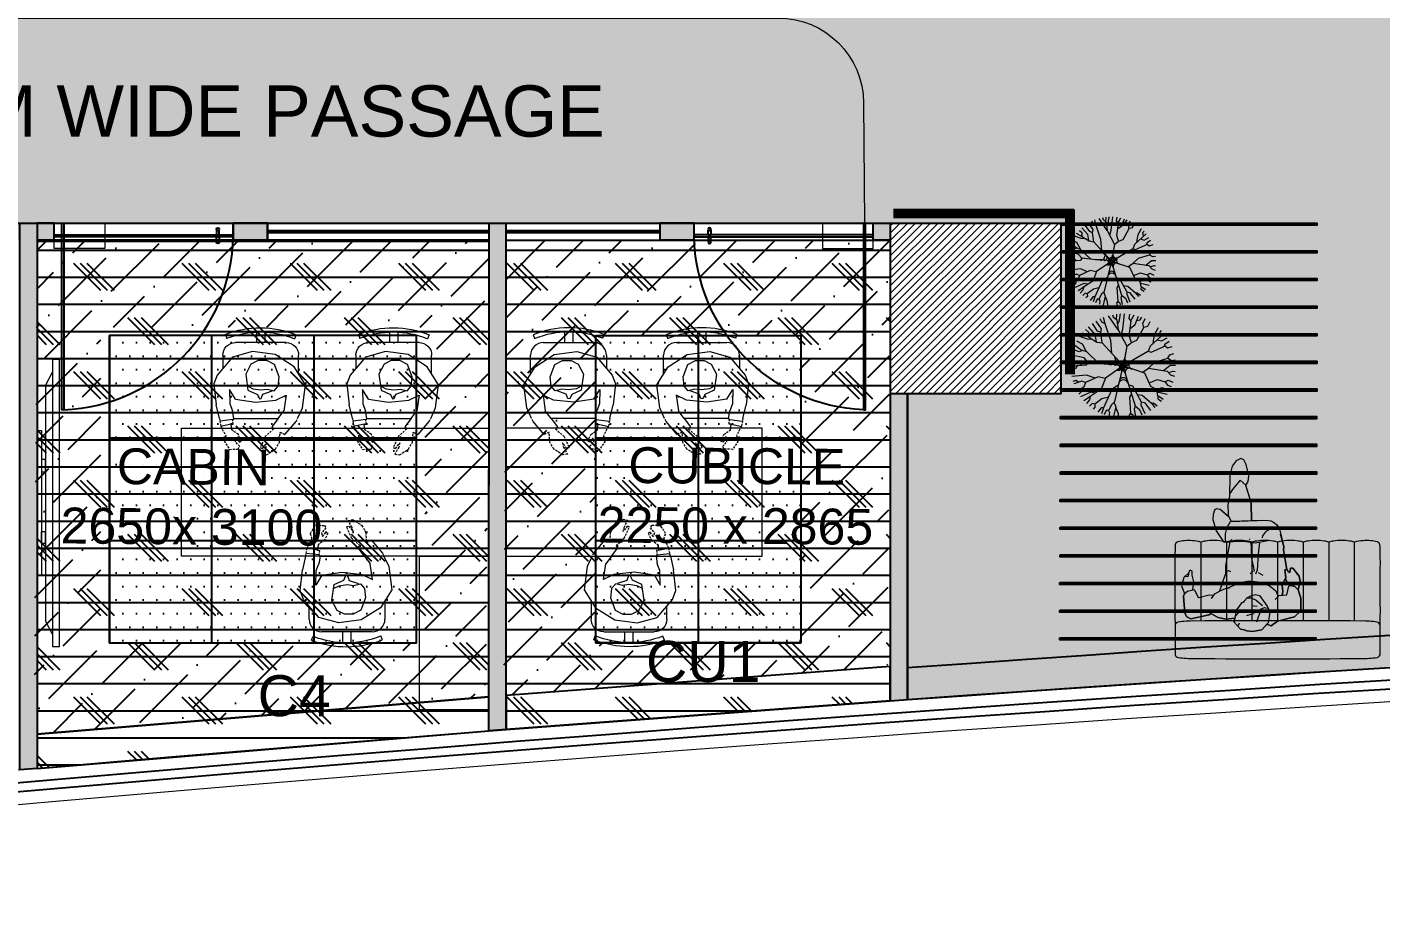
# Model space of a CAD drawing. Header units: millimetres. Extents: x 263321 to 2483465, y 33647 to 614421.
# Drawn here: x 2345339 to 2353271, y 376682 to 381830 of the extents above; entities that cross this region are included whole.
import ezdxf

# ---------------------------------------------------------------- set-up
doc = ezdxf.new("R2010")
doc.units = ezdxf.units.MM
doc.linetypes.add('( Hidden )', pattern=[0.375, 0.25, -0.125])
doc.linetypes.add('DASHED', pattern=[0.75, 0.5, -0.25])
for name, color, linetype, lineweight in [('A-DOOR-FULL', 40, 'Continuous', 18), ('A-FURN-HUMAN', 252, 'Continuous', 9), ('A-FURN-MODULAR-', 6, 'Continuous', 9), ('A-FURN-MODULAR-CHAIR', 5, 'Continuous', 5), ('A-FURN-MODULAR-TABLETOP', 250, 'Continuous', 13), ('A-GLASS PARTITION', 5, 'Continuous', 18), ('A-GYPSUM PARTITION', 250, 'Continuous', 35), ('A-PLAN-COLUMN', 3, 'Continuous', 0), ('A-PLAN-RCC-HATCH', 8, 'Continuous', 13), ('A-PLAN-THIN', 251, 'Continuous', 15), ('AI-FURN', 7, 'Continuous', 20), ('BACK PAINTED', 1, 'Continuous', 20), ('IN-FURN-LOOSE FURN', 143, 'Continuous', 9), ('PARTITION DIM.', 7, 'Continuous', 30), ('TOA- AV', 7, 'Continuous', 9), ('TOA-FL-CPT-1', 8, 'Continuous', 5)]:
    doc.layers.add(name, color=color, linetype=linetype, lineweight=lineweight)
for name, color, linetype in [('A-PLAN -GLASS FRAME', 4, 'Continuous'), ('A-PLAN-TEXT', 4, 'Continuous'), ('CEILING TOA', 250, 'Continuous'), ('DOOR', 5, 'Continuous'), ('FIN WALL GRAPHIC', 10, 'Continuous'), ('FLOORING TOA', 7, 'Continuous'), ('PARTITION GYPSUM', 250, 'Continuous'), ('TEXT', 250, 'Continuous'), ('TOA-FC-MODULAR', 7, 'Continuous')]:
    doc.layers.add(name, color=color, linetype=linetype)
doc.styles.add('ARIAL', font='arial.ttf')
pattern_1 = [(45, (13069.08, -8478.74), (84.189901, 308.696304), [396.875, -79.375, 0, -79.375])]
pattern_2 = [(0, (13069.08, -8478.74), (39.6875, 79.375), [0, -79.375])]

# ---------------------------------------------------------------- blocks, each defined once
blk = doc.blocks.new('Human Figure')
at = {"layer": 'A-FURN-HUMAN', "lineweight": 5}
for p, q in [((4611.71, 5776.63, 0), (4616.22, 5779.49)), ((4611.71, 5776.63, 0), (4616.22, 5779.49)), ((4616.22, 5779.49), (4621.49, 5780.21, 0)), ((4616.22, 5779.49), (4621.49, 5780.21, 0)), ((4621.49, 5780.21, 0), (4626.18, 5778.89, 0)), ((4621.49, 5780.21, 0), (4626.18, 5778.89, 0)), ((4626.18, 5778.89, 0), (4629.77, 5774.69, 0)), ((4626.18, 5778.89, 0), (4629.77, 5774.69, 0)), ((4609.08, 5772.43, 0), (4611.71, 5776.63, 0)), ((4609.08, 5772.43, 0), (4611.71, 5776.63, 0)), ((4609.78, 5766.99, 0), (4609.08, 5772.43, 0)), ((4609.78, 5766.99, 0), (4609.08, 5772.43, 0)), ((4629.77, 5774.69, 0), (4630.56, 5772.63, 0)), ((4629.77, 5774.69, 0), (4630.56, 5772.63, 0)), ((4630.56, 5772.63, 0), (4630.01, 5767.72, 0)), ((4630.56, 5772.63, 0), (4630.01, 5767.72, 0)), ((4616.02, 5768.83), (4613.59, 5769.99, 0)), ((4613.59, 5769.99, 0), (4614.12, 5766.32, 0)), ((4616.02, 5768.83), (4613.59, 5769.99, 0)), ((4613.59, 5769.99, 0), (4614.12, 5766.32, 0)), ((4620.77, 5768.32, 0), (4616.02, 5768.83)), ((4620.77, 5768.32, 0), (4616.02, 5768.83)), ((4625.5, 5769.01, 0), (4620.77, 5768.32, 0)), ((4625.5, 5769.01, 0), (4620.77, 5768.32, 0)), ((4626.86, 5771.32, 0), (4626.81, 5767.94)), ((4626.86, 5771.32, 0), (4626.81, 5767.94)), ((4610.91, 5764.54), (4609.78, 5766.99, 0)), ((4610.91, 5764.54), (4609.78, 5766.99, 0)), ((4615.48, 5764.54), (4614.12, 5766.32, 0)), ((4615.48, 5764.54), (4614.12, 5766.32, 0)), ((4625.89, 5764.54), (4626.19, 5766.32, 0)), ((4625.89, 5764.54), (4626.19, 5766.32, 0)), ((4626.81, 5767.94), (4626.19, 5766.32, 0)), ((4626.81, 5767.94), (4626.19, 5766.32, 0)), ((4629.26, 5764.54), (4630.01, 5767.72, 0)), ((4629.26, 5764.54), (4630.01, 5767.72, 0)), ((4613.88, 5760.76, 0), (4611.23, 5763.85, 0)), ((4613.88, 5760.76, 0), (4611.23, 5763.85, 0)), ((4615.48, 5764.54), (4616.97, 5762.59)), ((4615.48, 5764.54), (4616.97, 5762.59)), ((4626.5, 5763.17, 0), (4626.01, 5763.22, 0)), ((4626.5, 5763.17, 0), (4626.01, 5763.22, 0)), ((4626.32, 5761.85, 0), (4626.5, 5763.17, 0)), ((4626.32, 5761.85, 0), (4626.5, 5763.17, 0))]:
    blk.add_line(p, q, dxfattribs=at)
at = {"layer": 'A-FURN-HUMAN', "linetype": '( Hidden )', "lineweight": 5, "ltscale": 2}
for p, q in [((4611.23, 5763.85, 0), (4610.91, 5764.54, 0)), ((4611.23, 5763.85, 0), (4610.91, 5764.54, 0)), ((4616.97, 5762.59), (4616.53, 5762.09)), ((4616.97, 5762.59), (4616.53, 5762.09)), ((4626.01, 5763.22, 0), (4626.14, 5764.36, 0)), ((4626.01, 5763.22, 0), (4626.14, 5764.36, 0)), ((4628.92, 5762.69, 0), (4627.75, 5760.5, 0)), ((4628.92, 5762.69, 0), (4627.75, 5760.5, 0)), ((4629.12, 5763.93, 0), (4628.92, 5762.69, 0)), ((4629.12, 5763.93, 0), (4628.92, 5762.69, 0)), ((4629.26, 5764.54, 0), (4629.12, 5763.93, 0)), ((4629.26, 5764.54, 0), (4629.12, 5763.93, 0)), ((4615.02, 5761.34, 0), (4613.88, 5760.76, 0)), ((4615.02, 5761.34, 0), (4613.88, 5760.76, 0)), ((4615.16, 5758.98, 0), (4615.02, 5761.34, 0)), ((4615.16, 5758.98, 0), (4615.02, 5761.34, 0)), ((4616.53, 5762.09), (4618.44, 5760.37, 0)), ((4616.53, 5762.09), (4618.44, 5760.37, 0)), ((4618.44, 5760.37, 0), (4619.69, 5757.7, 0)), ((4618.44, 5760.37, 0), (4619.69, 5757.7, 0)), ((4624.06, 5759.18, 0), (4624.81, 5760.79, 0)), ((4624.06, 5759.18, 0), (4624.81, 5760.79, 0)), ((4624.51, 5758.96, 0), (4624.06, 5759.18, 0)), ((4624.51, 5758.96, 0), (4624.06, 5759.18, 0)), ((4625.32, 5759.95, 0), (4624.51, 5758.96, 0)), ((4625.32, 5759.95, 0), (4624.51, 5758.96, 0)), ((4624.81, 5760.79, 0), (4626.32, 5761.85, 0)), ((4624.81, 5760.79, 0), (4626.32, 5761.85, 0)), ((4625.51, 5759.11, 0), (4625.32, 5759.95, 0)), ((4625.51, 5759.11, 0), (4625.32, 5759.95, 0)), ((4628.12, 5759.23, 0), (4626.89, 5757.28, 0)), ((4628.12, 5759.23, 0), (4626.89, 5757.28, 0)), ((4627.75, 5760.5, 0), (4628.12, 5759.23, 0)), ((4627.75, 5760.5, 0), (4628.12, 5759.23, 0)), ((4616.12, 5757.36), (4615.16, 5758.98, 0)), ((4616.12, 5757.36), (4615.16, 5758.98, 0)), ((4618.19, 5756, 0), (4616.12, 5757.36)), ((4618.19, 5756, 0), (4616.12, 5757.36)), ((4619.17, 5757.51, 0), (4618.16, 5758.8, 0)), ((4618.16, 5758.8, 0), (4618.39, 5757.81, 0)), ((4619.17, 5757.51, 0), (4618.16, 5758.8, 0)), ((4618.16, 5758.8, 0), (4618.39, 5757.81, 0)), ((4619.31, 5756.18, 0), (4618.19, 5756, 0)), ((4619.31, 5756.18, 0), (4618.19, 5756, 0)), ((4618.39, 5757.81, 0), (4619.31, 5756.18, 0)), ((4618.39, 5757.81, 0), (4619.31, 5756.18, 0)), ((4619.69, 5757.7, 0), (4619.17, 5757.51, 0)), ((4619.69, 5757.7, 0), (4619.17, 5757.51, 0)), ((4624.5, 5757.93, 0), (4625.51, 5759.11, 0)), ((4624.5, 5757.93, 0), (4625.51, 5759.11, 0)), ((4624.87, 5757.37, 0), (4624.5, 5757.93, 0)), ((4624.87, 5757.37, 0), (4624.5, 5757.93, 0)), ((4626.89, 5757.28, 0), (4624.87, 5757.37, 0)), ((4626.89, 5757.28, 0), (4624.87, 5757.37, 0))]:
    blk.add_line(p, q, dxfattribs=at)
at = {"layer": 'A-FURN-HUMAN', "linetype": '( Hidden )', "lineweight": 5, "ltscale": 3}
for p, q in [((4625.9, 5764.39, 0), (4625.89, 5764.57, 0)), ((4625.9, 5764.39, 0), (4625.89, 5764.57, 0)), ((4626.14, 5764.36, 0), (4625.9, 5764.39, 0)), ((4626.14, 5764.36, 0), (4625.9, 5764.39, 0))]:
    blk.add_line(p, q, dxfattribs=at)
at = {"layer": 'A-FURN-HUMAN', "lineweight": 5, "elevation": 0}
for points in [[(4622.54, 5772.08), (4621.4, 5771.49), (4619.55, 5771.23), (4618.01, 5771.43), (4616.44, 5771.03), (4615.47, 5772.11), (4615.23, 5774.3), (4616.32, 5777.18), (4618.11, 5778.11), (4620.14, 5778.11), (4621.85, 5777.26), (4623.09, 5774.92), (4622.55, 5771.19), (4620.35, 5770.17), (4619.86, 5769.12), (4619.43, 5769.17), (4619.04, 5770.23), (4616.9, 5771)], [(4622.54, 5772.08), (4621.4, 5771.49), (4619.55, 5771.23), (4618.01, 5771.43), (4616.44, 5771.03), (4615.47, 5772.11), (4615.23, 5774.3), (4616.32, 5777.18), (4618.11, 5778.11), (4620.14, 5778.11), (4621.85, 5777.26), (4623.09, 5774.92), (4622.55, 5771.19), (4620.35, 5770.17), (4619.86, 5769.12), (4619.43, 5769.17), (4619.04, 5770.23), (4616.9, 5771)], [(4625.5, 5769.01), (4626.86, 5771.32)], [(4625.5, 5769.01), (4626.86, 5771.32)], [(4626.09, 5764.27), (4629.04, 5763.91)], [(4626.09, 5764.27), (4629.04, 5763.91)], [(4626.5, 5763.17), (4629.02, 5762.63)], [(4626.5, 5763.17), (4629.02, 5762.63)]]:
    blk.add_lwpolyline(points, dxfattribs=at)
at = {"layer": 'A-FURN-MODULAR-CHAIR', "color": 18, "lineweight": 15, "true_color": 0x000000}
for p, q in [((4613.64, 5782.3, 0), (4625.48, 5782.3, 0)), ((4610.68, 5774.98, 0), (4610.68, 5779.34, 0)), ((4628.44, 5779.34, 0), (4628.44, 5776.24, 0))]:
    blk.add_line(p, q, dxfattribs=at)
at = {"layer": 'A-FURN-MODULAR-CHAIR', "lineweight": 15}
for p, q in [((4613.64, 5782.3, 0), (4625.48, 5782.3, 0)), ((4610.68, 5774.98, 0), (4610.68, 5779.34, 0)), ((4628.44, 5779.34, 0), (4628.44, 5776.24, 0))]:
    blk.add_line(p, q, dxfattribs=at)
at = {"layer": 'A-FURN-MODULAR-CHAIR', "color": 18, "lineweight": 15, "true_color": 0x000000, "elevation": 0}
for points in [[(4618.58, 5784.79), (4618.58, 5782.3)], [(4620.56, 5784.79), (4620.56, 5782.3)], [(4611.29, 5784.13), (4611.67, 5783.22)], [(4627.86, 5784.22), (4627.49, 5783.3)]]:
    blk.add_lwpolyline(points, dxfattribs=at)
at = {"layer": 'A-FURN-MODULAR-CHAIR', "lineweight": 15, "elevation": 0}
for points in [[(4618.58, 5784.79), (4618.58, 5782.3)], [(4620.56, 5784.79), (4620.56, 5782.3)], [(4611.29, 5784.13), (4611.67, 5783.22)], [(4627.86, 5784.22), (4627.49, 5783.3)]]:
    blk.add_lwpolyline(points, dxfattribs=at)
at = {"layer": 'A-FURN-MODULAR-CHAIR', "color": 18, "lineweight": 15, "true_color": 0x000000, "elevation": 0}
blk.add_lwpolyline([(4625.89, 5764.57, -0.034638), (4625.48, 5764.54), (4615.48, 5764.54)], format="xyb", dxfattribs=at)
at = {"layer": 'A-FURN-MODULAR-CHAIR', "lineweight": 15, "elevation": 0}
blk.add_lwpolyline([(4625.89, 5764.57, -0.034638), (4625.48, 5764.54), (4615.48, 5764.54)], format="xyb", dxfattribs=at)
at = {"layer": 'A-FURN-MODULAR-CHAIR', "color": 18, "lineweight": 15, "true_color": 0x000000}
for centre, radius, start, end in [((4619.68, 5763.49, 0), 22.29, 68.458, 112.0994), ((4619.68, 5763.49, 0), 21.3, 68.4839, 112.0994), ((4613.64, 5779.34, 0), 2.96, 90.0001, 180.0001), ((4625.48, 5779.34, 0), 2.96, 0.0001, 90.0001)]:
    blk.add_arc(centre, radius, start, end, dxfattribs=at)
at = {"layer": 'A-FURN-MODULAR-CHAIR', "lineweight": 15}
for centre, radius, start, end in [((4619.68, 5763.49, 0), 22.29, 68.458, 112.0994), ((4619.68, 5763.49, 0), 21.3, 68.4839, 112.0994), ((4613.64, 5779.34, 0), 2.96, 90.0001, 180.0001), ((4625.48, 5779.34, 0), 2.96, 0.0001, 90.0001)]:
    blk.add_arc(centre, radius, start, end, dxfattribs=at)
blk = doc.blocks.new('ychgc')
at = {"layer": 'A-FURN-MODULAR-TABLETOP', "lineweight": 20}
blk.add_lwpolyline([(549950.7, 23375.4), (549950.7, 25175.4), (549200.7, 25175.4), (549200.7, 23375.4)], close=True, dxfattribs=at)
at = {"layer": 'A-FURN-MODULAR-TABLETOP', "color": 161, "linetype": 'ByBlock', "yscale": 25.00000000000001}
for p, xscale, zscale, rotation in [((693272.4, -90759, 0), 25.00000000000001, 25.00000000000001, 90.00728931026863), ((405822.5, -91264.6, 0), -25.00000000000001, 25, 269.9927106897313), ((693272.4, -91538.4, 0), 25.00000000000001, 25.00000000000001, 90.00728931026863)]:
    blk.add_blockref('Human Figure', p, dxfattribs=dict(at, xscale=xscale, zscale=zscale, rotation=rotation))
blk = doc.blocks.new('Columns')
at = {"layer": 'A-PLAN-RCC-HATCH'}
h = blk.add_hatch(dxfattribs=at)
h.set_pattern_fill('ANSI31', color=256, scale=250, style=0)
h.set_pattern_definition([(45, (414397.9, -623762.232), (-22.0970869, 22.0970869), [])])
h.paths.add_polyline_path([(-26160.3, -31463), (-25160.3, -31463), (-25160.3, -30463), (-26160.3, -30463)])
at = {"layer": 'A-PLAN-COLUMN', "elevation": 0}
blk.add_lwpolyline([(-26160.3, -31463), (-25160.3, -31463), (-25160.3, -30463), (-26160.3, -30463)], close=True, dxfattribs=at)
blk = doc.blocks.new('A$C0CB47DFD')
for p, q in [((53, 164.3), (36.9, 102.1)), ((74.6, 187.8), (53, 164.3)), ((120.8, 188), (74.6, 187.8)), ((152, 177.2), (120.8, 188)), ((183.6, 185.1), (152, 177.2)), ((152, 177.2), (163.9, 165.9)), ((163.9, 165.9), (167.5, 152.4)), ((167.5, 152.4), (165.2, 143.6)), ((202.4, 181.4), (183.6, 185.1)), ((231.8, 158.4), (202.4, 181.4)), ((215.4, 146.8), (231.8, 149.5)), ((231.8, 149.5), (231.8, 158.4)), ((36.9, 102.1), (19.5, 78.6)), ((116.7, 93.7), (131.2, 106.4)), ((147.7, 95.7), (126.4, 104.1)), ((131.2, 106.4), (133.1, 135.7)), ((132, 118.4), (145.9, 121.1)), ((133.1, 135.7), (165.2, 143.6)), ((145.9, 121.1), (167.6, 119.3)), ((166.4, 147.2), (186.7, 133.6)), ((167.6, 119.3), (196.9, 132.5)), ((186.7, 133.6), (225.2, 129.3)), ((218, 140.7), (215.4, 146.8)), ((226.7, 136.8), (218, 140.7)), ((225.2, 129.3), (226.7, 136.8)), ((226.5, 135.6), (297.1, 123.6)), ((297.1, 123.6), (310.4, 124.6)), ((310.4, 124.6), (356.7, 113.2)), ((30.8, 67), (4.9, 44.5)), ((19.5, 78.6), (25.8, 62.6)), ((69.4, 73.7), (30.8, 67)), ((92.2, 63.4), (69.4, 73.7)), ((80.3, 40), (86.8, 54.5)), ((86.8, 54.5), (84.8, 64.2)), ((131.2, 36), (92.2, 63.4)), ((167.4, 71.3), (147.7, 95.7)), ((181.3, 28.1), (167.4, 71.3)), ((324.1, 19.3), (332.5, 65.9)), ((406.8, 50.1), (403.1, -70.8)), ((4.9, 44.5), (-0.8, 10.6)), ((-0.8, 10.6), (0.8, -10.6)), ((79.6, 40.3), (33.3, 24.7)), ((57.4, -10.8), (62.5, 5.7)), ((62.5, 5.7), (64.4, 16.2)), ((93.7, 6.7), (91.8, 26.7)), ((114, 24), (93.8, 46.2)), ((122, 4.7), (114, 24)), ((122.2, -11.9), (122, 4.7)), ((123.2, -8), (130.5, 6.9)), ((130.5, 6.9), (134.3, 21.1)), ((134.3, 21.1), (131.2, 36)), ((185.1, -2), (181.3, 28.1)), ((204.4, 49.4), (214, 32.2)), ((223.7, 26.9), (209.6, 21.4)), ((220.1, 12.4), (211.1, 1.5)), ((220.9, 17.1), (274.7, 6.4)), ((283.1, 30.5), (223.7, 26.9)), ((274, 6.4), (310.8, 6.6)), ((327.1, 36.1), (283.1, 30.5)), ((310.8, 6.6), (326.3, 3.7)), ((330.1, -23), (324.1, 19.3)), ((336.4, 1.8), (338.1, -0.6)), ((469.5, 5.3), (405.5, 6.2)), ((469.5, 5.3), (488.5, 0.4)), ((488.5, 0.4), (536.7, -14.4)), ((0.8, -10.6), (5.1, -20.6)), ((5.1, -20.6), (6.7, -34.6)), ((6.7, -34.6), (21, -45.7)), ((19.7, -42.9), (30, -37.2)), ((21, -45.7), (32.5, -57.1)), ((51.6, -53.9), (78.4, -47.6)), ((77.1, -33.1), (54.8, -52.2)), ((78.4, -47.6), (105.4, -27.6)), ((105.4, -27.6), (108.7, -18)), ((108, -22.6), (123.2, -8)), ((158.3, -81.8), (178.4, -36)), ((178.4, -36), (185.1, -2)), ((327.5, -96.8), (330.1, -23)), ((554.7, -35.5), (525.6, -59.4)), ((535, -13.9), (550.1, -5.5)), ((536.7, -14.4), (554.7, -35.5)), ((550.1, -5.5), (571, -3.9)), ((571, -3.9), (612.5, -12.7)), ((612.5, -12.7), (629.7, -22.3)), ((633.6, -32.9), (625.8, -50.5)), ((629.7, -22.3), (633.6, -32.9)), ((32.5, -57.1), (51.6, -53.9)), ((43.6, -86.3), (47.9, -54.5)), ((50, -116.2), (43.6, -86.3)), ((183.4, -98.9), (146.6, -110.9)), ((147.8, -108.9), (156.4, -89.4)), ((156.4, -89.4), (159.2, -74.3)), ((210.6, -89.5), (183.4, -98.9)), ((240.4, -89), (210.6, -89.5)), ((219, -88.8), (222.3, -77.6)), ((222.3, -77.6), (219.7, -71.4)), ((327.6, -73.2), (240.4, -89)), ((368.8, -122.9), (327.5, -96.8)), ((346.6, -108.5), (327.5, -96.8)), ((336.9, -65.7), (327.6, -73.2)), ((403.2, -67.3), (418.2, -75.5)), ((418.2, -75.5), (446.6, -109.1)), ((430.1, -79.8), (421.1, -79)), ((464.2, -81), (430.1, -79.8)), ((495.2, -74.3), (464.2, -81)), ((525.6, -59.4), (504, -74.1)), ((625.8, -50.5), (605.5, -64.9)), ((65.4, -142.5), (50, -116.2)), ((60, -149.5), (65.4, -142.5)), ((120.5, -141), (136.5, -128)), ((133.7, -149.4), (131.8, -131.8)), ((136.5, -128), (147.8, -108.9)), ((410.5, -135.9), (368.8, -122.9)), ((428.8, -134.6), (410.5, -135.9)), ((444.5, -129.4), (428.8, -134.6)), ((448.8, -122.4), (444.5, -129.4)), ((446.6, -109.1), (448.8, -122.4)), ((44.7, -216.6), (60, -149.5)), ((152.7, -204.8), (122.2, -188.5)), ((123.3, -187.4), (133.7, -149.4)), ((52.8, -231.4), (44.7, -216.6)), ((65.9, -239), (52.8, -231.4)), ((128, -243), (65.9, -239)), ((138.7, -239.8), (128, -243)), ((166.9, -250.2), (138.3, -239.6)), ((139.1, -238.7), (147, -229.3)), ((147, -229.3), (152.7, -204.8)), ((151.8, -208.9), (181.6, -205.3)), ((197.3, -242.6), (166.9, -250.2)), ((181.6, -205.3), (205.8, -211.4)), ((213.8, -224.1), (197.3, -242.6)), ((219.9, -222.9), (199.2, -227.1)), ((199.2, -227.1), (200.2, -239.4)), ((205.8, -211.4), (219.9, -211.1)), ((219.9, -211.1), (223.8, -219.5)), ((219.9, -222.9), (223.8, -219.5))]:
    blk.add_line(p, q)
for points in [[(223.8, -219.5), (219.9, -222.9), (213.8, -224.1), (197.3, -242.6), (166.9, -250.2), (138.7, -239.8), (138.1, -240), (128, -243), (65.9, -239), (52.8, -231.4), (44.7, -216.6), (60, -149.5), (65.4, -142.5), (50, -116.2), (43.6, -86.3), (47.9, -54.5), (32.5, -57.1), (21, -45.7), (6.7, -34.6), (5.1, -20.6), (0.8, -10.6), (-0.8, 10.6), (4.9, 44.5), (25.8, 62.6), (19.5, 78.6), (36.9, 102.1), (53, 164.3), (74.6, 187.8), (120.8, 188), (152, 177.2), (183.6, 185.1), (202.4, 181.4), (231.8, 158.4), (231.8, 149.5), (215.4, 146.8), (218, 140.7), (226.7, 136.8), (226.5, 135.6), (297.1, 123.6), (310.4, 124.6), (356.7, 113.2)], [(155.5, 173.9), (155.5, 173.9)], [(406.8, 50.1), (405.5, 6.2), (469.5, 5.3), (488.5, 0.4), (535, -13.9), (550.1, -5.5), (571, -3.9), (612.5, -12.7), (629.7, -22.3), (633.6, -32.9), (625.8, -50.5), (605.5, -64.9), (571.5, -72.9), (495.2, -74.3), (464.2, -81), (430.1, -79.8), (421.1, -79), (446.6, -109.1), (448.8, -122.4), (444.5, -129.4), (428.8, -134.6), (410.5, -135.9), (368.8, -122.9), (327.5, -96.8), (328.3, -73.1), (327.6, -73.2), (328.4, -72.7), (327.8, -88.3)], [(605.5, -64.9), (571.5, -72.9), (495.2, -74.3)]]:
    blk.add_lwpolyline(points)
blk.add_lwpolyline([(403.1, -70.8), (407.2, 60.1, 0.354034), (369.1, 110.2), (310.4, 124.6), (297.1, 123.6), (226.5, 135.6), (225.2, 129.3), (196.9, 132.5), (167.6, 119.3), (145.9, 121.1), (132, 118.4), (133.1, 135.7), (165.2, 143.6), (167.5, 152.4), (163.9, 165.9), (152, 177.2), (120.8, 188), (74.6, 187.8), (53, 164.3), (36.9, 102.1), (19.5, 78.6), (25.8, 62.6), (4.9, 44.5), (-0.8, 10.6), (0.8, -10.6), (5.1, -20.6), (6.7, -34.6), (21, -45.7), (32.5, -57.1), (47.9, -54.5), (43.6, -86.3), (50, -116.2), (65.4, -142.5), (60, -149.5), (44.7, -216.6), (52.8, -231.4), (65.9, -239), (128, -243), (138.1, -240), (138.3, -239.6), (147, -229.3), (151.8, -208.9), (181.6, -205.3), (205.8, -211.4), (219.9, -211.1), (223.8, -219.5)], format="xyb")
for centre, major_axis, start_param, end_param in [((329.7, 93.4), (24.7, 42.5), 3.948917, 4.999081), ((344, 12.8), (-51.5, -88.5), 0.368601, 1.142718)]:
    blk.add_ellipse(centre, major_axis=major_axis, ratio=1, start_param=start_param, end_param=end_param)
blk = doc.blocks.new('hab')
at = {"color": 0}
for points in [[(488.3, -221.4, 0.047853), (583, -215, 0.311177), (600, -199.8), (600, -23.7, 0.311177), (583, -8.4, 0.047853), (488.3, -2, 0.004072), (-488.3, -2, 0.047853), (-583, -8.4, 0.311177), (-600, -23.7), (-600, -199.8, 0.311177), (-583, -215, 0.047853), (-488.3, -221.4, 0.004072), (488.3, -221.4)], [(598.8, -203.3, -0.011065), (599.8, -310.5), (599.8, -423.2), (599.8, -536, -0.013812), (597.8, -669.7, -0.259835), (582.8, -687.3, -0.067217), (546.5, -694, -0.036261), (498.7, -694, -0.08497), (452.1, -684.3), (446.9, -684.3, -0.088696), (421.9, -691.8, -0.06856), (327.8, -691.8, -0.088465), (302.7, -684.3), (299.9, -684.3), (297.2, -684.3, -0.088696), (272.2, -691.8, -0.06856), (178.1, -691.8, -0.085519), (153.1, -684.3), (150.2, -684.3), (147.6, -684.3, -0.088696), (122.5, -691.8, -0.06856), (28.4, -691.8, -0.088731), (3.4, -684.3), (0, -684.3), (-3.4, -684.3, -0.088731), (-28.4, -691.8, -0.06856), (-122.5, -691.8, -0.088696), (-147.6, -684.3), (-150.2, -684.3), (-153.1, -684.3, -0.085519), (-178.1, -691.8, -0.06856), (-272.2, -691.8, -0.088696), (-297.2, -684.3), (-299.9, -684.3), (-302.7, -684.3, -0.088465), (-327.8, -691.8, -0.06856), (-421.9, -691.8, -0.088696), (-446.9, -684.3), (-452.1, -684.3, -0.08497), (-498.7, -694, -0.036261), (-546.5, -694, -0.067217), (-582.8, -687.3, -0.259835), (-597.8, -669.7, -0.013812), (-599.8, -536), (-599.8, -423.2), (-599.8, -310.5, -0.011065), (-598.8, -203.3)]]:
    blk.add_lwpolyline(points, format="xyb", dxfattribs=at)
for points in [[(-449.5, -684.3), (-449.5, -423.2), (-449.5, -221.7)], [(-299.9, -684.3), (-299.9, -423.2), (-299.9, -222.7)], [(-150.2, -684.3), (-150.2, -423.2), (-150.2, -223.2)], [(0, -684.3), (0, -423.2), (0, -223.4)], [(150.1, -684.3), (150.1, -423.2), (150.1, -223.2)], [(299.9, -684.3), (299.9, -423.2), (299.9, -222.7)], [(449.5, -684.3), (449.5, -423.2), (449.5, -221.7)]]:
    blk.add_lwpolyline(points, dxfattribs=at)
blk = doc.blocks.new('mb-cay83')
at = {"color": 92}
for points in [[(-190, 339), (-212, 343), (-239, 380)], [(-84, 370), (-116, 386), (-127, 423)], [(6, 195), (-48, 253), (-84, 370), (-65, 401), (-69, 434)], [(26, 329), (-21, 391), (-23, 437)], [(43, 138), (6, 196), (31, 362), (66, 394), (79, 428)], [(45, 375), (31, 417), (35, 434)], [(137, 201), (107, 275), (128, 344), (159, 367), (172, 399)], [(128, 343), (113, 373), (132, 414)], [(201, 271), (180, 315), (203, 384)], [(-217, 236), (-297, 249), (-362, 284)], [(-279, 304), (-318, 300), (-334, 312)], [(-147, 195), (-196, 213), (-307, 335)], [(-251, 273), (-240, 311), (-268, 363)], [(219, 274), (239, 364)], [(243, 93), (249, 138), (322, 222), (319, 240), (345, 272)], [(255, 280), (282, 279), (304, 313)], [(322, 222), (360, 253)], [(-426, 89), (-431, 119), (-455, 134)], [(-226, 40), (-247, 89), (-362, 154), (-399, 145), (-443, 164)], [(-364, 154), (-373, 188), (-417, 211)], [(156, 16), (164, 49), (309, 130), (336, 127), (415, 162)], [(309, 130), (316, 158), (388, 213)], [(344, 73), (378, 113), (426, 135)], [(-192, -1), (-226, 40), (-289, 21), (-418, 39), (-442, 20), (-482, 27)], [(-422, 36), (-476, 65)], [(-357, 31), (-390, 75), (-465, 105)], [(237, 40), (266, 23), (410, 33), (429, 20), (454, 26)], [(410, 33), (425, 54), (449, 58)], [(-290, -53), (-346, -37), (-486, -21)], [(-391, -86), (-417, -70), (-486, -58)], [(-431, -93), (-483, -90)], [(-341, -80), (-468, -166)], [(159, -78), (197, -136), (363, -212), (364, -232), (401, -262)], [(313, -115), (336, -140), (386, -167), (406, -157), (441, -162)], [(358, -102), (413, -79), (457, -78)], [(-394, -197), (-453, -210)], [(-127, -137), (-244, -146), (-394, -197), (-411, -225), (-439, -242)], [(-315, -234), (-351, -229), (-420, -277)], [(-222, -222), (-315, -234), (-329, -264), (-397, -312)], [(99, -196), (84, -259), (136, -375), (176, -388), (216, -449)], [(266, -167), (281, -225), (331, -291), (358, -290), (374, -306)], [(363, -212), (417, -230)], [(386, -167), (387, -186), (427, -204)], [(-233, -275), (-298, -285), (-368, -348)], [(-277, -348), (-309, -404)], [(-254, -310), (-256, -356), (-280, -426)], [(-142, -364), (-212, -402), (-239, -451)], [(-37, -254), (-141, -362), (-153, -401), (-142, -430), (-162, -484)], [(-44, -347), (-89, -386), (-111, -498)], [(97, -288), (67, -364), (82, -498)], [(230, -285), (221, -327), (263, -418)], [(260, -329), (300, -389)], [(330, -290), (323, -315), (349, -338)], [(-152, -403), (-199, -471)], [(-18, -410), (-51, -432), (-64, -505)], [(-14, -450), (-22, -508)], [(133, -438), (118, -460), (126, -487)], [(136, -373), (122, -407), (148, -479)], [(192, -413), (216, -411), (240, -434)]]:
    blk.add_lwpolyline(points, dxfattribs=at)
for points in [[(-188, 404), (-175, 365), (-192, 344), (-135, 216), (-147, 195), (-24, -18, 0.019353), (-3, -52), (95, -194), (195, -232), (262, -331), (292, -337), (324, -366)], [(287, 328), (255, 280), (201, 271), (171, 217), (51, 162), (-3, -1, 0.076209), (-29, -158, -0.022456), (-31, -205), (-46, -345), (-22, -367), (-15, -449), (8, -463), (11, -507)], [(-342, -375), (-320, -348), (-277, -348), (-230, -271), (-222, -222), (-84, -98, -0.110053), (75, -9), (344, 73), (374, 65), (444, 78)], [(-95, -20, 0.642906), (-55, 36)], [(-47, 21, -0.642906), (-79, -23, 0.642906), (-47, 21)], [(-60, 43, 0.044203), (-63, 50)], [(-59, 43, 0.22063), (-37, 21, -0.342135), (-12, -18)], [(-55, 36, 0.662753), (13, 45)], [(4, 19, 0.059641), (2, 12, -0.447363), (-51, -28)], [(-1, 3, 0.437311), (25, -45)], [(1, 11, 0.437311), (33, -47, -0.437311), (1, 11, 0.437311), (33, -47)], [(8, 33, 0.606738), (55, -15)], [(13, 47, 0.010174), (12, 45)], [(118, 4, 0.763825), (120, -68)], [(144, 12, 0.763825), (146, -75)], [(-477, -129), (-458, -123), (-430, -91), (-341, -80), (-192, -1), (-141, -11, 0.016539), (-107, -16, -0.028604), (-48, -27), (317, -116), (355, -101), (450, -124)], [(-26, -152, 0.686137), (-101, -114)], [(-59, -76, 0.619642), (-73, -24)], [(-22, -113, 0.686137), (-72, -88)], [(-18, -77, 0.388669), (-55, -28)], [(-52, -70, -0.452988), (15, -78, 0.452988), (-52, -70)], [(-37, -56, 0.619642), (-44, -30)], [(-40, -31, 0.377646), (-6, -10, -0.377646), (-40, -31, 0.377646), (-6, -10)], [(5, -64, 0.452988), (-40, -58)], [(-32, -5, 0.348206), (20, -25)], [(-32, -52, 0.354537), (-26, -15)], [(-31, -7, 0.648208), (-4, -4)], [(-29, -10, 0.348206), (14, -27)], [(5, -40, 0.247601), (-29, -49)], [(-15, -49, 0.388669), (-28, -33)], [(-27, -33, 0.377646), (-10, -23)], [(-4, -50, 0.452988), (-27, -47)], [(9, -29, -0.348206), (-26, -15, 0.348206), (9, -29, -0.348206), (-26, -15)], [(-23, -44, 0.354537), (-20, -25)], [(-23, -34, 0.121644), (-5, -33)], [(2, -39, -0.20476), (-22, -22, 0.20476), (2, -39)], [(-21, -23, -0.157968), (-16, -50, 0.157968), (-21, -23)], [(-15, -48, 0.157968), (-20, -25)], [(-20, -25, 0.348206), (-3, -32)], [(-6, -33, 0.110053), (-20, -41)], [(-11, -41, 0.197173), (-20, -34)], [(-15, -45, 0.157968), (-19, -27)], [(19, -44, 0.454701), (-18, -70)], [(28, -46, 0.454701), (-18, -78)], [(9, -69, 0.697987), (-18, -76)], [(15, -27, 0.302391), (-17, -65)], [(10, -28, 0.302391), (-17, -60)], [(-17, -30, 0.20476), (-8, -37)], [(-15, -40, 0.157968), (-17, -31)], [(-17, -38, 0.131172), (-13, -32)], [(3, -40, 0.454701), (-16, -53)], [(-9, -22, 0.233758), (-6, -48)], [(-4, -51, -0.233758), (-8, -18, 0.233758), (-4, -51)], [(2, -39, -0.437311), (-9, -20, 0.437311), (2, -39)], [(23, -79, 0.398626), (-7, -37)], [(-5, -8, 0.606738), (14, -27)], [(25, -24, 0.507555), (9, -69)], [(35, -21, 0.507555), (15, -78)], [(45, -18, 0.507555), (21, -86)], [(25, -79, 0.186774), (30, -100)], [(39, -20, 0.763825), (39, -49)]]:
    blk.add_lwpolyline(points, format="xyb", dxfattribs=at)
blk = doc.blocks.new('door-3f-01')
at = {"layer": 'A-FURN-MODULAR-', "color": 252, "linetype": 'DASHED', "ltscale": 120, "true_color": 0x939598}
blk.add_lwpolyline([(0, 0), (-10.2, 0), (-10.2, 5.08), (0, 5.08), (0, 0)], dxfattribs=at)
at = {"layer": 'A-GLASS PARTITION', "color": 5}
blk.add_line((-36, 0), (-36, 4), dxfattribs=at)
at = {"layer": 'DOOR', "elevation": 0}
blk.add_lwpolyline([(-1.95, 37.5), (-1.55, 37.5), (-1.55, 0), (-1.95, 0)], close=True, dxfattribs=at)
at = {"layer": 'DOOR'}
blk.add_lwpolyline([(-36, 2.34), (-36, 2.74), (0, 2.74), (0, 2.34)], close=True, dxfattribs=at)
for points in [[(-32.64, 3.74), (-32.64, 2.74), (-33.14, 2.74), (-33.14, 3.74)], [(-32.64, 1.34), (-32.64, 2.34), (-33.14, 2.34), (-33.14, 1.34)]]:
    blk.add_lwpolyline(points, dxfattribs=at)
for centre in [(-32.89, 3.86), (-32.89, 1.22)]:
    blk.add_circle(centre, 0.278, dxfattribs=at)
at = {"layer": 'DOOR', "color": 252, "true_color": 0x939598}
blk.add_arc((-0.52, 2.04, 0), 35.48, 92.2973, 178.8766, dxfattribs=at)
blk = doc.blocks.new('A$C60412B90')
at = {"layer": 'TOA- AV', "color": 6}
for p, q in [((-37.2, 55.5), (29.9, 91)), ((1280.2, 55.5), (1213.1, 91)), ((-100, 55.5), (1343, 55.5))]:
    blk.add_line(p, q, dxfattribs=at)
at = {"layer": 'TOA- AV', "color": 30, "true_color": 0xf8991e}
blk.add_line((256.5, 111), (986.5, 111), dxfattribs=at)
at = {"layer": 'TOA- AV', "color": 6}
for points in [[(29.9, 91), (1213.1, 91)], [(1343, 55.5), (1343, 20), (-100, 20), (-100, 55.5)]]:
    blk.add_lwpolyline(points, dxfattribs=at)
at = {"layer": 'TOA- AV', "color": 30, "true_color": 0xf8991e}
for points in [[(986.5, 111), (986.5, 131), (256.5, 131), (256.5, 111)], [(403.4, 91), (464.2, 91)], [(825.1, 91), (764.2, 91)]]:
    blk.add_lwpolyline(points, dxfattribs=at)
for points in [[(403.4, 111), (464.2, 111), (464.2, 91), (403.4, 91)], [(825.1, 111), (764.2, 111), (764.2, 91), (825.1, 91)]]:
    blk.add_lwpolyline(points, close=True, dxfattribs=at)

msp = doc.modelspace()

# ---------------------------------------------------------------- hatches: boundary and pattern name
at = {"layer": 'A-GYPSUM PARTITION'}
h = msp.add_hatch(color=20, dxfattribs=at)
h.dxf.hatch_style = 1
h.paths.add_polyline_path([(2345296.995, 380682.059), (2345196.99, 380682.059), (2345197, 380582.059), (2345296.995, 380582.059)])
h.paths.add_polyline_path([(2345497, 380682.059), (2345396.995, 380682.059), (2345396.995, 380582.059), (2345496.99, 380582.059)])
h.paths.add_polyline_path([(2350396.796, 380682.059), (2350296.796, 380682.059), (2350296.796, 380582.059), (2350396.796, 380582.059)])
h = msp.add_hatch(color=20, dxfattribs=at)
h.dxf.hatch_style = 1
edge = h.paths.add_edge_path()
edge.add_line((2345396.995, 377487.039), (2345396.995, 380682.058))
edge.add_line((2345396.995, 380682.058), (2345296.995, 380682.058))
edge.add_line((2345296.995, 380682.058), (2345296.995, 377478.284))
edge.add_arc((2372796.483, 63978.283), 314703.785, 94.99474482, 95.01302073, ccw=False)
h = msp.add_hatch(color=20, dxfattribs=at)
h.dxf.hatch_style = 1
h.paths.add_polyline_path([(2346546.995, 380682.057), (2346747.157, 380682.057), (2346747.157, 380582.066), (2346546.995, 380582.066)])
h = msp.add_hatch(color=20, dxfattribs=at)
h.dxf.hatch_style = 1
h.paths.add_polyline_path([(2348146.772, 380682.058), (2348046.764, 380682.058), (2348044.141, 377707.137), (2348146.523, 377715.198), (2348146.598, 378607.469), (2348146.514, 378607.469), (2348146.514, 379357.469)])
h = msp.add_hatch(color=20, dxfattribs=at)
h.dxf.hatch_style = 1
h.paths.add_polyline_path([(2349246.799, 380682.248), (2349046.799, 380682.248), (2349046.799, 380582.248), (2349246.799, 380582.248)])
h = msp.add_hatch(color=20, dxfattribs=at)
h.dxf.hatch_style = 1
h.paths.add_polyline_path([(2350396.796, 377883.884), (2350496.796, 377891.004), (2350496.796, 379682.052), (2350396.796, 379682.052)])
at = {"layer": 'CEILING TOA', "true_color": 0x939598}
h = msp.add_hatch(dxfattribs=at)
h.set_pattern_fill('ANSI36', color=252, scale=50)
h.set_pattern_definition(pattern_1)
h.paths.add_polyline_path([(2347670.757, 380072.733), (2345770.757, 380072.733), (2345770.757, 378222.733), (2347670.757, 378222.733)], flags=16)
h.paths.add_polyline_path([(2348046.758, 380574.161), (2345396.995, 380574.161), (2345380.46, 377685.906), (2348027.606, 377906.004)])
h = msp.add_hatch(dxfattribs=at)
h.set_pattern_fill('ANSI36', color=252, scale=50)
h.set_pattern_definition(pattern_1)
h.paths.add_polyline_path([(2348671.841, 380022.733), (2349871.761, 380022.733), (2349871.761, 378222.733), (2348671.68, 378222.733)], flags=16)
h.paths.add_polyline_path([(2348146.763, 380581.35), (2350396.796, 380581.35), (2350381.868, 378082.578), (2348131.596, 377913.892)])
h = msp.add_hatch(dxfattribs=at)
h.set_pattern_fill('DOTS', color=252, scale=50)
h.set_pattern_definition(pattern_2)
h.paths.add_polyline_path([(2347620.757, 380022.733), (2345820.757, 380022.733), (2345820.757, 378222.733), (2347620.757, 378222.733)])
h = msp.add_hatch(dxfattribs=at)
h.set_pattern_fill('DOTS', color=252, scale=50)
h.set_pattern_definition(pattern_2)
h.paths.add_polyline_path([(2348671.841, 380022.733), (2349871.761, 380022.733), (2349871.761, 378222.733), (2348671.68, 378222.733)])
at = {"layer": 'FLOORING TOA', "true_color": 0x2776bb}
h = msp.add_hatch(dxfattribs=at)
h.set_pattern_fill('CORK', color=152, scale=50)
h.set_pattern_definition([(0, (0, 0), (0, 158.75), []), (135, (79.38, -79.38), (-317.50014, -317.50014), [224.5065, -224.5065]), (135, (119.06, -79.38), (-317.50014, -317.50014), [224.5065, -224.5065]), (135, (158.75, -79.38), (-317.50014, -317.50014), [224.5065, -224.5065])])
h.paths.add_polyline_path([(2348146.772, 380581.35), (2350396.796, 380581.35), (2350396.796, 377883.884), (2348146.523, 377715.198)])
h.paths.add_polyline_path([(2348046.764, 380581.174), (2345396.995, 380581.174), (2345396.995, 377487.039), (2348044.141, 377707.137)])
at = {"layer": 'TOA-FC-MODULAR'}
h = msp.add_hatch(color=252, dxfattribs=at)
h.dxf.hatch_style = 1
h.paths.add_polyline_path([(2346546.995, 380682.057), (2346747.157, 380682.057), (2346747.157, 380582.066), (2346546.995, 380582.066)])
h = msp.add_hatch(dxfattribs=at)
h.set_pattern_fill('_USER', color=8, scale=600, double=1, pattern_type=0)
h.set_pattern_definition([(0, (2347620.76, 380022.73), (0, 600), []), (90, (2347620.76, 380022.73), (-600, 4e-14), [])])
h.paths.add_polyline_path([(2347620.757, 380022.733), (2345820.757, 380022.733), (2345820.757, 378222.733), (2347620.757, 378222.733)])
h = msp.add_hatch(dxfattribs=at)
h.set_pattern_fill('_USER', color=8, scale=600, double=1, pattern_type=0)
h.set_pattern_definition([(0, (2349871.76, 380022.73), (0, 600), []), (90, (2349871.76, 380022.73), (-600, 4e-14), [])])
h.paths.add_polyline_path([(2348671.841, 380022.733), (2349871.761, 380022.733), (2349871.761, 378222.733), (2348671.68, 378222.733)])
at = {"layer": 'TOA-FL-CPT-1', "true_color": 0xc7c8ca}
h = msp.add_hatch(dxfattribs=at)
h.set_pattern_fill('AR-PARQ1', color=9, scale=3)
h.set_pattern_definition([(90, (90021.1, 24147), (-914.4, 914.4), [914.4, -914.4]), (90, (90173.5, 24147), (-914.4, 914.4), [914.4, -914.4]), (90, (90325.9, 24147), (-914.4, 914.4), [914.4, -914.4]), (90, (90478.3, 24147), (-914.4, 914.4), [914.4, -914.4]), (90, (90630.7, 24147), (-914.4, 914.4), [914.4, -914.4]), (90, (90783.1, 24147), (-914.4, 914.4), [914.4, -914.4]), (90, (90935.5, 24147), (-914.4, 914.4), [914.4, -914.4]), (0, (90021.1, 25061.4), (914.4, -914.4), [914.4, -914.4]), (0, (90021.1, 25213.8), (914.4, -914.4), [914.4, -914.4]), (0, (90021.1, 25366.2), (914.4, -914.4), [914.4, -914.4]), (0, (90021.1, 25518.6), (914.4, -914.4), [914.4, -914.4]), (0, (90021.1, 25671), (914.4, -914.4), [914.4, -914.4]), (0, (90021.1, 25823.4), (914.4, -914.4), [914.4, -914.4]), (0, (90021.1, 25975.8), (914.4, -914.4), [914.4, -914.4])])
edge = h.paths.add_edge_path()
edge.add_arc((2396128.727, -119195.432), 546828.493, 90.92532943, 95.29958843)
edge.add_line((2345621.769, 425295.567), (2345621.769, 409482.052))
edge.add_line((2345621.769, 409482.052), (2347129.201, 409481.857))
edge.add_arc((2347102.083, 408732.348), 750, 0, 87.9279004, ccw=False)
edge.add_line((2347852.083, 408732.348), (2347852.23, 389991.103))
edge.add_line((2347852.23, 389991.103), (2342396.706, 389991.103))
edge.add_line((2342396.706, 389991.103), (2342397.172, 380682.159))
edge.add_line((2342397.172, 380682.159), (2351396.796, 380682.159))
edge.add_line((2351396.796, 380682.159), (2351396.796, 379682.052))
edge.add_line((2351396.796, 379682.052), (2350496.796, 379682.052))
edge.add_line((2350496.796, 379682.052), (2350496.796, 377891.004))
edge.add_arc((2372893.597, 61240.666), 317441.417, 85.95303216, 94.04581501, ccw=False)
edge.add_line((2395296.77, 377890.553), (2395296.77, 379682.052))
edge.add_line((2395296.77, 379682.052), (2394396.796, 379682.052))
edge.add_line((2394396.796, 379682.052), (2394396.796, 380682.052))
edge.add_line((2394396.796, 380682.052), (2405177.531, 380682.052))
edge.add_line((2405177.531, 380682.052), (2405177.531, 389182.052))
edge.add_line((2405177.531, 389182.052), (2406496.796, 389182.052))
edge.add_line((2406496.796, 389182.052), (2406496.796, 383082.052))
edge.add_line((2406496.796, 383082.052), (2408136.796, 383082.052))
edge.add_line((2408136.796, 383082.052), (2408136.796, 389182.052))
edge.add_line((2408136.796, 389182.052), (2413779.159, 389181.861))
edge.add_line((2413779.159, 389181.861), (2414010.251, 390682.052))
edge.add_line((2414010.251, 390682.052), (2405396.796, 390682.052))
edge.add_line((2405396.796, 390682.052), (2405396.796, 411581.926))
edge.add_line((2405396.796, 411581.926), (2403146.796, 411581.926))
edge.add_arc((2403146.796, 411881.926), 300, 180, 270, ccw=False)
edge.add_line((2402846.796, 411881.926), (2402846.796, 413382.052))
edge.add_arc((2403146.796, 413382.052), 300, 90, 180, ccw=False)
edge.add_line((2403146.796, 413682.052), (2417553.202, 413682.052))
edge.add_line((2417553.202, 413682.052), (2417799.7, 415282.257))
edge.add_line((2417799.7, 415282.257), (2411837.001, 415281.729))
edge.add_line((2411837.001, 415281.729), (2411837.001, 417657.174))
edge.add_line((2411837.001, 417657.174), (2416421.528, 417657.174))
edge.add_line((2416421.528, 417657.174), (2416421.528, 418657.174))
edge.add_line((2416421.528, 418657.174), (2411836.796, 418657.174))
edge.add_line((2411836.796, 418657.174), (2411836.796, 421262.052))
edge.add_line((2411836.796, 421262.052), (2410296.796, 421262.052))
edge.add_line((2410296.796, 421262.052), (2410296.796, 415281.575))
edge.add_line((2410296.796, 415281.575), (2402846.796, 415281.575))
edge.add_line((2402846.796, 415281.575), (2402846.796, 424532.052))
edge.add_line((2402846.796, 424532.052), (2402846.796, 424581.286))
edge.add_line((2402846.796, 424581.286), (2395396.796, 424582.052))
edge.add_line((2395396.796, 424582.052), (2395396.796, 423682.052))
edge.add_line((2395396.796, 423682.052), (2394396.796, 423682.052))
edge.add_line((2394396.796, 423682.052), (2394396.796, 424581.86))
edge.add_line((2394396.796, 424581.86), (2387296.514, 424582.052))
edge.add_line((2387296.514, 424582.052), (2387297.806, 427561.749))
h.paths.add_polyline_path([(2357571.796, 409582.052), (2403896.373, 409582.052), (2403899.547, 394952.31), (2375096.795, 394783.782), (2375096.795, 396862.052), (2373596.796, 396864.771), (2373596.796, 394782.052), (2369971.795, 394800.838), (2370046.875, 396862.052), (2368385.069, 396703.686), (2368471.796, 394819.625), (2357571.796, 394782.052)], flags=16)
h.paths.add_polyline_path([(2363596.796, 414832.306), (2384296.459, 414782.218), (2384296.434, 411581.926), (2384538.462, 411581.927), (2384538.462, 409582.052), (2378653.494, 409582.052), (2378650.056, 411581.898), (2363596.796, 411631.98)], flags=16)
h.paths.add_polyline_path([(2392707.043, 411682.849), (2384396.821, 411683.632), (2384396.821, 414782.218), (2392707.043, 414781.434)], flags=16)
h.paths.add_polyline_path([(2400346.796, 422010.357), (2401546.802, 422010.357), (2401546.802, 416210.358), (2400346.796, 416210.358)], flags=16)
h.paths.add_polyline_path([(2349453.189, 392877.837), (2349451.159, 392879.273), (2349451.159, 390061.804), (2349453.189, 390060.368)], flags=16)
h.paths.add_polyline_path([(2379396.791, 389980.182), (2384396.796, 389980.182), (2384396.796, 392980.182), (2379396.791, 392980.182)], flags=16)

# ---------------------------------------------------------------- linework, layer by layer
at = {"layer": 'A-FURN-MODULAR-TABLETOP', "lineweight": 0, "ltscale": 12, "elevation": 0.05}
msp.add_lwpolyline([(2349351.335, 392978.875), (2349351.335, 389288.213, -0.41421356), (2348851.335, 388788.213), (2343596.706, 388788.213), (2343596.706, 382383.052, 0.41421356), (2344096.706, 381883.052), (2349740.085, 381883.052, -0.41223782), (2350240.074, 381386.427), (2350244.829, 380682.061)], format="xyb", dxfattribs=at)
at = {"layer": 'A-FURN-MODULAR-TABLETOP', "lineweight": 20, "elevation": 0}
for points in [[(2348146.608, 378731.137), (2349646.737, 378731.137), (2349646.737, 379481.137), (2348146.608, 379481.137)], [(2347638.864, 378731.137), (2348044.141, 378731.137), (2348044.141, 377831.137), (2347638.864, 377831.137)]]:
    msp.add_lwpolyline(points, close=True, dxfattribs=at)
at = {"layer": 'A-GLASS PARTITION', "ltscale": 5, "const_width": 25}
for points, elevation in [([(2346747.157, 380631.592), (2348046.764, 380631.552)], 0), ([(2348146.772, 380631.728), (2349045.885, 380631.687)], 0.05)]:
    msp.add_lwpolyline(points, dxfattribs=dict(at, elevation=elevation))
at = {"layer": 'A-GLASS PARTITION', "linetype": 'ByBlock', "ltscale": 5, "elevation": 0}
msp.add_lwpolyline([(2346747.157, 380682.066), (2346747.157, 380581.214), (2348046.764, 380581.174), (2348046.764, 380681.929), (2346747.157, 380681.97)], dxfattribs=at)
at = {"layer": 'A-GLASS PARTITION', "linetype": 'ByBlock', "ltscale": 5, "elevation": 0.05}
msp.add_lwpolyline([(2348146.772, 380682.106), (2348146.772, 380581.35), (2349045.885, 380581.309), (2349045.885, 380682.065)], close=True, dxfattribs=at)
at = {"layer": 'A-PLAN -GLASS FRAME', "ltscale": 500, "elevation": 0}
msp.add_lwpolyline([(2406321.796, 376765.531), (2406321.796, 376815.822, 0.05338909), (2339321.796, 376821.243), (2339321.796, 394707.052), (2339271.796, 394707.052), (2339271.796, 376765.531, -0.05343882)], format="xyb", close=True, dxfattribs=at)
at = {"layer": 'A-PLAN-THIN', "elevation": 0}
msp.add_lwpolyline([(2406396.796, 376682.052), (2406396.796, 376883.206, 0.0533763), (2339396.796, 376904.685), (2339396.796, 394782.052), (2339196.796, 394782.052), (2339196.796, 376682.052, -0.0535719), (2406396.796, 376682.052)], format="xyb", dxfattribs=at)
at = {"layer": 'BACK PAINTED', "lineweight": 40, "elevation": -1.313}
for points in [[(2350414.544, 380758.364), (2351469.544, 380758.364), (2351469.544, 379796.408)], [(2350414.544, 380753.364), (2351464.544, 380753.364), (2351464.544, 379796.408)], [(2350414.544, 380748.364), (2351459.544, 380748.364), (2351459.544, 379796.408)], [(2350414.544, 380743.364), (2351454.544, 380743.364), (2351454.544, 379796.408)], [(2350414.544, 380738.364), (2351449.544, 380738.364), (2351449.544, 379796.408)], [(2350414.544, 380733.364), (2351444.544, 380733.364), (2351444.544, 379796.408)], [(2350414.544, 380728.364), (2351439.544, 380728.364), (2351439.544, 379796.408)], [(2350414.544, 380723.364), (2351434.544, 380723.364), (2351434.544, 379796.408)], [(2350414.544, 380718.364), (2351429.544, 380718.364), (2351429.544, 379796.408)]]:
    msp.add_lwpolyline(points, dxfattribs=at)
at = {"layer": 'CEILING TOA'}
for points, elevation in [([(2351396.796, 380682.052), (2352896.796, 380682.052), (2352896.796, 380670.052), (2351396.796, 380670.052)], 0), ([(2348046.758, 380574.161), (2345396.995, 380574.161), (2345396.995, 377687.281), (2348044.141, 377907.379)], 0), ([(2348146.763, 380581.35), (2350396.796, 380581.35), (2350396.804, 378083.7), (2348146.532, 377915.014)], 0.05), ([(2351396.796, 380520.052), (2352896.796, 380520.052), (2352896.796, 380508.052), (2351396.796, 380508.052)], 0), ([(2351396.796, 380358.052), (2352896.796, 380358.052), (2352896.796, 380346.052), (2351396.796, 380346.052)], 0), ([(2351396.796, 380196.052), (2352896.796, 380196.052), (2352896.796, 380184.052), (2351396.796, 380184.052)], 0), ([(2347620.757, 380022.733), (2345820.757, 380022.733), (2345820.757, 378222.733), (2347620.757, 378222.733)], 0), ([(2348671.841, 380022.733), (2349871.761, 380022.733), (2349871.761, 378222.733), (2348671.68, 378222.733)], 0), ([(2351396.796, 380034.052), (2352896.796, 380034.052), (2352896.796, 380022.052), (2351396.796, 380022.052)], 0), ([(2351396.796, 379872.052), (2352896.796, 379872.052), (2352896.796, 379860.052), (2351396.796, 379860.052)], 0), ([(2351396.796, 379710.052), (2352896.796, 379710.052), (2352896.796, 379698.052), (2351396.796, 379698.052)], 0), ([(2351394.406, 379548.052), (2352894.406, 379548.052), (2352894.406, 379536.052), (2351394.406, 379536.052)], 0), ([(2351394.406, 379386.052), (2352894.406, 379386.052), (2352894.406, 379374.052), (2351394.406, 379374.052)], 0), ([(2351394.406, 379224.052), (2352894.406, 379224.052), (2352894.406, 379212.052), (2351394.406, 379212.052)], 0), ([(2351392.016, 379062.052), (2352892.016, 379062.052), (2352892.016, 379050.052), (2351392.016, 379050.052)], 0), ([(2351392.016, 378900.052), (2352892.016, 378900.052), (2352892.016, 378888.052), (2351392.016, 378888.052)], 0), ([(2351392.016, 378738.052), (2352892.016, 378738.052), (2352892.016, 378726.052), (2351392.016, 378726.052)], 0), ([(2351389.627, 378576.052), (2352889.627, 378576.052), (2352889.627, 378564.052), (2351389.627, 378564.052)], 0), ([(2351389.627, 378414.052), (2352889.627, 378414.052), (2352889.627, 378402.052), (2351389.627, 378402.052)], 0), ([(2351389.627, 378252.052), (2352889.627, 378252.052), (2352889.627, 378240.052), (2351389.627, 378240.052)], 0), ([(2348146.523, 377715.198), (2350396.796, 377883.884), (2350396.796, 378083.884), (2348146.54, 377914.83)], 0), ([(2345396.995, 377487.039), (2348044.141, 377707.137), (2348044.141, 377907.137), (2345396.995, 377687.523)], 0)]:
    msp.add_lwpolyline(points, close=True, dxfattribs=dict(at, elevation=elevation))
at = {"layer": 'CEILING TOA', "elevation": 0}
msp.add_lwpolyline([(2350496.774, 377891.058, -0.03564022), (2395305.87, 377876.036), (2395305.87, 378076.036, 0.03597517), (2350496.422, 378076.036)], format="xyb", close=True, dxfattribs=at)
at = {"layer": 'FLOORING TOA', "elevation": 0}
msp.add_lwpolyline([(2387297.806, 427561.749, 0.01908862), (2345621.769, 425295.567), (2345621.769, 409482.052), (2347129.201, 409481.857, -0.40366033), (2347852.083, 408732.348), (2347852.23, 389991.103), (2342396.706, 389991.103), (2342397.172, 380682.159), (2351396.796, 380682.159), (2351396.796, 379682.052), (2350496.796, 379682.052), (2350496.796, 377891.004, -0.03532611), (2395296.77, 377890.553)], format="xyb", dxfattribs=at)
at = {"layer": 'FLOORING TOA'}
for points, elevation in [([(2348046.764, 380581.174), (2345396.995, 380581.174), (2345396.995, 377487.039), (2348044.141, 377707.137)], 0), ([(2348146.772, 380581.35), (2350396.796, 380581.35), (2350396.796, 377883.884), (2348146.523, 377715.198)], 0.05)]:
    msp.add_lwpolyline(points, close=True, dxfattribs=dict(at, elevation=elevation))
at = {"layer": 'PARTITION DIM.', "elevation": -0.099}
msp.add_lwpolyline([(2346546.995, 380682.057), (2346747.157, 380682.057), (2346747.157, 380582.066), (2346546.995, 380582.066)], close=True, dxfattribs=at)
at = {"layer": 'PARTITION GYPSUM', "color": 18, "true_color": 0x000000}
for points, elevation in [([(2345396.995, 377487.039), (2345296.995, 377478.284), (2345296.995, 380682.058), (2345396.995, 380682.058)], 0), ([(2345396.995, 380582.059), (2345496.995, 380582.059), (2345496.995, 380682.059), (2345396.995, 380682.059)], -0.099), ([(2349246.796, 380582.249), (2349246.796, 380682.249), (2349046.796, 380682.249), (2349046.796, 380582.249)], 0), ([(2350396.796, 380582.059), (2350296.796, 380582.059), (2350296.796, 380682.059), (2350396.796, 380682.059)], -0.099), ([(2350396.796, 377883.884), (2350496.796, 377891.004), (2350496.796, 379682.052), (2350396.796, 379682.052)], 0)]:
    msp.add_lwpolyline(points, close=True, dxfattribs=dict(at, elevation=elevation))
for points, elevation in [([(2346747.157, 380682.066), (2346547.157, 380682.066), (2346547.157, 380582.066), (2346747.157, 380582.066)], 0), ([(2348044.141, 377707.137), (2348146.523, 377715.198), (2348146.772, 380682.058)], 0), ([(2348146.523, 377715.198), (2348044.141, 377707.137), (2348046.764, 380682.058), (2348146.772, 380682.058)], 0), ([(2349045.885, 380682.065), (2349245.885, 380682.065), (2349245.885, 380582.065), (2349045.885, 380582.065)], 0.05)]:
    msp.add_lwpolyline(points, dxfattribs=dict(at, elevation=elevation))

# ---------------------------------------------------------------- block references
at = {"layer": 'A-DOOR-FULL', "linetype": 'Continuous', "yscale": 29.16666484490015, "zscale": 29.16666484490015}
for p, xscale, rotation in [((2345496.995, 380682.059, -0.099), 29.16666484490015, 179.9998965342575), ((2350296.796, 380682.059, -0.099), -29.16666484490015, 180.0001034657425)]:
    msp.add_blockref('door-3f-01', p, dxfattribs=dict(at, xscale=xscale, rotation=rotation))
at = {"layer": 'A-FURN-MODULAR-TABLETOP', "lineweight": 20, "xscale": -1, "rotation": 90}
msp.add_blockref('ychgc', (2371419.566, 928681.884), dxfattribs=at)
at = {"layer": 'A-FURN-MODULAR-TABLETOP', "color": 161, "linetype": 'ByBlock', "yscale": 25.00000000000001, "zscale": 25.00000000000001}
for p, xscale, rotation in [((2233040.718, 235409.494, 0), 25.00000000000001, 0.007289310268748705), ((2233820.062, 235409.494, 0), 25.00000000000001, 0.007289310268748705), ((2233394.909, 522859.385, 0), -25.00000000000001, 179.9927106897312)]:
    msp.add_blockref('Human Figure', p, dxfattribs=dict(at, xscale=xscale, rotation=rotation))
at = {"layer": 'A-PLAN-COLUMN'}
msp.add_blockref('Columns', (2376557.09, 411145.044), dxfattribs=at)
at = {"layer": 'AI-FURN', "rotation": 270}
for p, xscale, yscale, zscale in [((2351711.521, 380450.195), 0.5521998069215941, 0.5521998069215941, 0.5521998069215941), ((2351783.075, 379835.46), 0.6492901842214387, 0.6492901842214387, 0.6492901842214387)]:
    msp.add_blockref('mb-cay83', p, dxfattribs=dict(at, xscale=xscale, yscale=yscale, zscale=zscale))
at = {"layer": 'IN-FURN-LOOSE FURN', "xscale": -1.595014333733095, "yscale": 1.595014333733095, "zscale": 1.595014333733095, "rotation": 270}
msp.add_blockref('A$C0CB47DFD', (2352502.934, 378291.485, 0), dxfattribs=at)
at = {"layer": 'IN-FURN-LOOSE FURN', "rotation": 180}
msp.add_blockref('hab', (2352666.074, 378129.444), dxfattribs=at)
at = {"layer": 'TOA- AV', "color": 0, "xscale": -1.165259826544024, "yscale": 1.165259826544024, "zscale": 1.165259826544024, "rotation": 90.00005737281074}
msp.add_blockref('A$C60412B90', (2345552.214, 379766.362), dxfattribs=at)

# ---------------------------------------------------------------- texts
at = {"layer": 'A-PLAN-TEXT', "insert": (2346244.07, 381488.284), "char_height": 300, "width": 9413.07212, "attachment_point": 2, "style": 'ARIAL'}
msp.add_mtext('\\pi0.483;1200MM WIDE PASSAGE', dxfattribs=at)
at = {"layer": 'FIN WALL GRAPHIC', "color": 10, "char_height": 240, "width": 472.13453, "attachment_point": 4, "rotation": 359.9900124, "style": 'ARIAL'}
for s, insert in [('CU1', (2348965.213, 378112.28)), ('C4', (2346689.883, 377911.79))]:
    msp.add_mtext(s, dxfattribs=dict(at, insert=insert))
at = {"layer": 'TEXT', "char_height": 210, "width": 2051.43387, "attachment_point": 7, "rotation": 359.4961374, "style": 'ARIAL'}
for s, insert in [('\\pi596.764;CABIN  \\P\\pi270.30425;2650x 3100', (2345264.147, 378805.183, 0.099)), ('\\pi405.09961;CUBICLE  \\P\\pi228.40452;2250 x 2865', (2348452.54, 378810.248, 0))]:
    msp.add_mtext(s, dxfattribs=dict(at, insert=insert))

doc.saveas('drawing.dxf')
